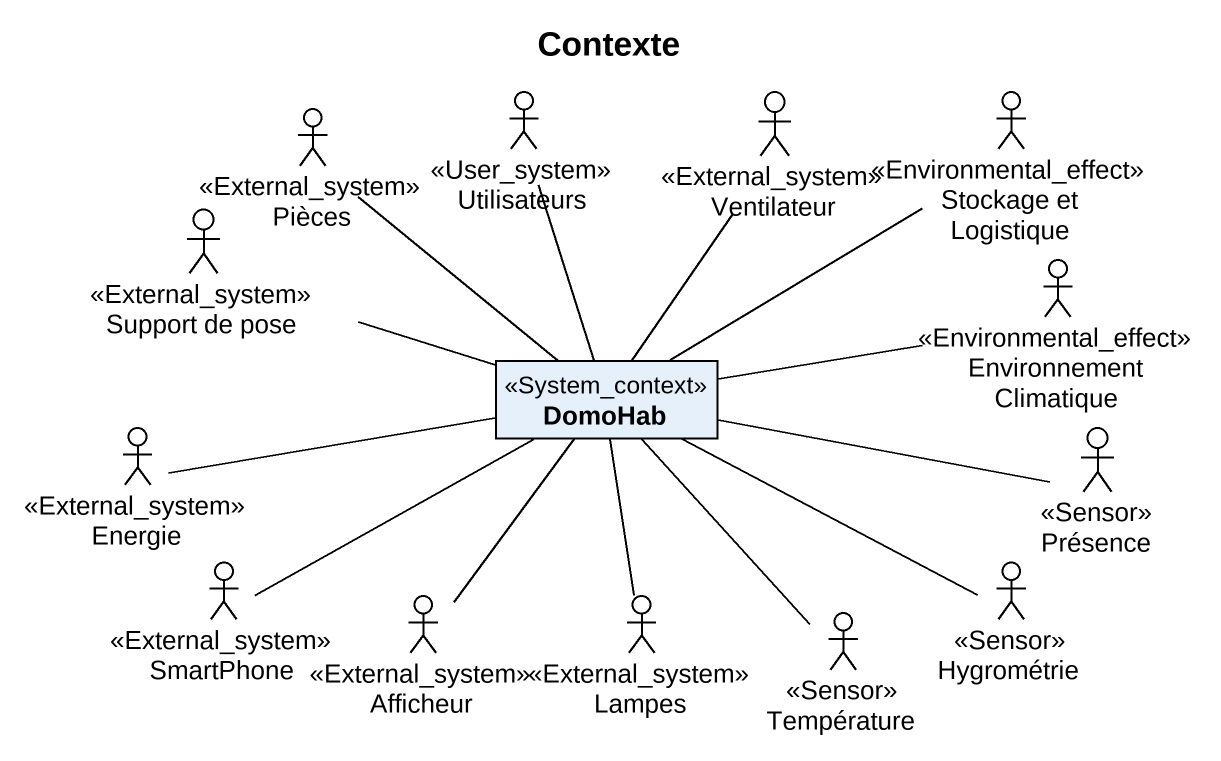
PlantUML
@startuml
title Contexte
allowmixing
hide circle
hide empty members
actor Pièces <<External_system>>
actor Utilisateurs <<User_system>>
actor Ventilateur <<External_system>>
actor "Stockage et Logistique" as Stockage_et_Logistique <<Environmental_effect>>
actor "Support de pose" as Support_de_pose <<External_system>>
actor "Environnement Climatique" as Environnement_Climatique <<Environmental_effect>>
class DomoHab <<System_context>>
actor Energie <<External_system>>
actor Présence <<Sensor>>
actor SmartPhone <<External_system>>
actor Afficheur <<External_system>>
actor Lampes <<External_system>>
actor Hygrométrie <<Sensor>>
actor Température <<Sensor>>
Pièces -- DomoHab
Utilisateurs -- DomoHab
Ventilateur -- DomoHab
Stockage_et_Logistique -- DomoHab
Support_de_pose -right- DomoHab
Environnement_Climatique -left- DomoHab
Energie -right- DomoHab
Présence -left- DomoHab
SmartPhone -right- DomoHab
Afficheur -up- DomoHab
Lampes -up- DomoHab
Hygrométrie -left- DomoHab
Température -up- DomoHab
@enduml
